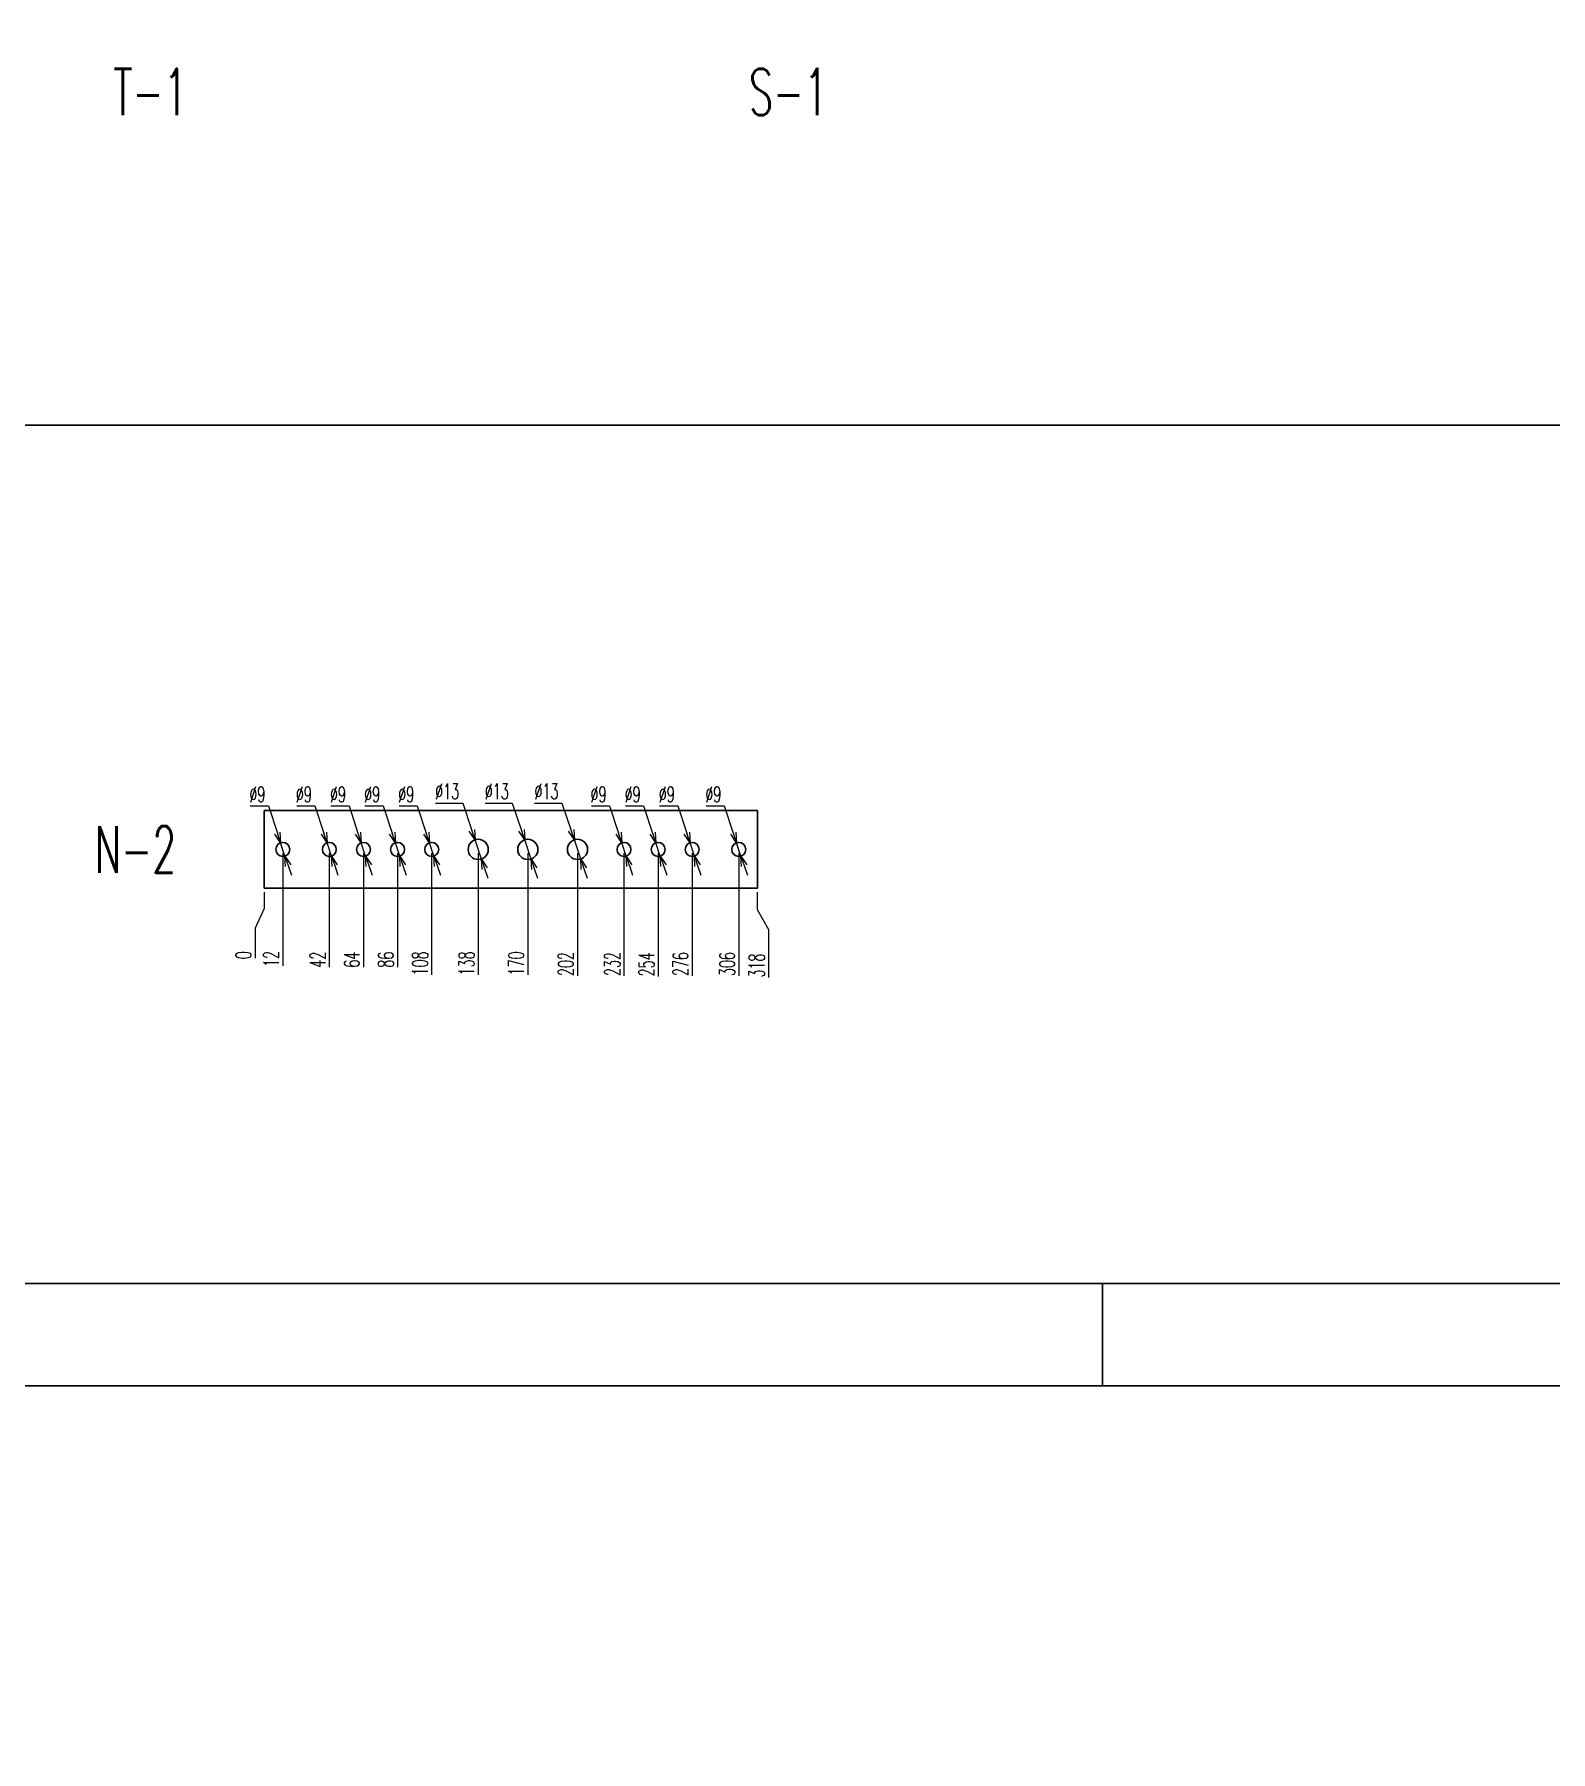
# Model space of a CAD drawing. Header units: millimetres. Extents: x -33730 to 17150, y -76829 to -27437.
# Drawn here: x -6086 to -5109, y -67458 to -66351 of the extents above; entities that cross this region are included whole.
import ezdxf
from ezdxf.enums import TextEntityAlignment as Align

# ---------------------------------------------------------------- set-up
doc = ezdxf.new("R2010")
doc.units = ezdxf.units.MM
doc.header["$LTSCALE"] = 3
doc.layers.add('@.TEXT', color=7, linetype='Continuous')
doc.layers.add('@.VISIBLE', color=7, linetype='Continuous')
doc.styles.add('Ann_w01', font='romans.shx', dxfattribs={"width": 0.6, "bigfont": 'chineset.shx'})
doc.styles.add('Arial', font='arial.ttf')
doc.dimstyles.new('Dim 01_SC05', dxfattribs={"dimscale": 5, "dimtxt": 2, "dimasz": 1.3, "dimexe": 0.5, "dimexo": 0.5, "dimgap": 0.5, "dimtad": 1, "dimtoh": 1, "dimdec": 1, "dimzin": 12, "dimdsep": 46, "dimtxsty": 'Ann_w01', "dimblk": 'OPEN30', "dimcen": 1.5, "dimclrd": 6, "dimclre": 6, "dimclrt": 3, "dimadec": 1, "dimazin": 3, "dimtm": 1e-09, "dimtfac": 1, "dimtdec": 1, "dimtmove": 0, "dimatfit": 3, "dimldrblk": 'OPEN30', "dimfxl": 1, "dimtolj": 1, "dimlwd": 20, "dimlwe": 20, "dimarcsym": 0})

# ---------------------------------------------------------------- blocks, each defined once
blk = doc.blocks.new('KHUNG BAN VE (Made by Tung)')
at = {"layer": '@.VISIBLE', "color": 8}
blk.add_line((75.75, 207), (75.75, 210), dxfattribs=at)
for points in [[(0, 0), (297, 0), (297, 210), (0, 210)], [(3, 3), (294, 3), (294, 207), (3, 207)]]:
    blk.add_lwpolyline(points, close=True, dxfattribs=at)
at = {"layer": '@.TEXT', "color": 1, "style": 'Arial'}
for tag, height, p in [('DESIGNER_NAME', 2, (38, 15.5)), ('PROJECT_CODE', 2, (258.5, 15.5)), ('SCALE', 2, (289, 15.5)), ('APPROVED_NAME', 2, (38, 10.5)), ('CUSTOMER_NAME', 2, (258.5, 10.5)), ('PAGE', 2, (289, 10.5)), ('DRAWING_NAME', 4, (173, 8)), ('TOTAL', 2, (289, 5.5))]:
    blk.add_attdef(tag, text='', height=height, dxfattribs=at).set_placement(p, align=Align.MIDDLE_CENTER)
blk = doc.blocks.new('*D2066')
at = {"layer": '@.VISIBLE', "color": 6, "lineweight": 20, "transparency": 16777216}
for p, q in [((-5938.2, -66904.3), (-5938.2, -66914.8)), ((-5938.2, -66914.8), (-5944.1, -66927.5)), ((-5944.1, -66927.5), (-5944.1, -66947))]:
    blk.add_line(p, q, dxfattribs=at)
at = {"layer": 'Defpoints', "color": 0, "transparency": 16777216}
for p in [(-5938.2, -66876.8), (-5938.2, -66901.8), (-5944.1, -66940.5)]:
    blk.add_point(p, dxfattribs=at)
at = {"layer": '@.VISIBLE', "color": 3, "transparency": 16777216, "insert": (-5951.6, -66945), "char_height": 10, "attachment_point": 5, "rotation": 90, "style": 'Ann_w01'}
blk.add_mtext('\\A1;0', dxfattribs=at)
blk = doc.blocks.new('_Open30')
at = {"color": 0, "linetype": 'ByBlock', "lineweight": -2}
for p, q in [((-1, 0.27), (0, 0)), ((0, 0), (-1, -0.27)), ((0, 0), (-1, 0))]:
    blk.add_line(p, q, dxfattribs=at)
blk = doc.blocks.new('*D2067')
at = {"layer": '@.VISIBLE', "color": 6, "lineweight": 20, "transparency": 16777216}
blk.add_line((-5926.2, -66879.3), (-5926.2, -66951.9), dxfattribs=at)
at = {"layer": 'Defpoints', "color": 0, "transparency": 16777216}
for p in [(-5938.2, -66876.8), (-5926.2, -66876.8), (-5926.2, -66940.5)]:
    blk.add_point(p, dxfattribs=at)
at = {"layer": '@.VISIBLE', "color": 3, "transparency": 16777216, "insert": (-5933.7, -66947.4), "char_height": 10, "attachment_point": 5, "rotation": 90, "style": 'Ann_w01'}
blk.add_mtext('\\A1;12', dxfattribs=at)
blk = doc.blocks.new('*D2068')
at = {"layer": '@.VISIBLE', "color": 6, "lineweight": 20, "transparency": 16777216}
blk.add_line((-5896.2, -66879.3), (-5896.2, -66952.7), dxfattribs=at)
at = {"layer": 'Defpoints', "color": 0, "transparency": 16777216}
for p in [(-5938.2, -66876.8), (-5896.2, -66876.8), (-5896.2, -66940.5)]:
    blk.add_point(p, dxfattribs=at)
at = {"layer": '@.VISIBLE', "color": 3, "transparency": 16777216, "insert": (-5903.7, -66947.9), "char_height": 10, "attachment_point": 5, "rotation": 90, "style": 'Ann_w01'}
blk.add_mtext('\\A1;42', dxfattribs=at)
blk = doc.blocks.new('*D2069')
at = {"layer": '@.VISIBLE', "color": 6, "lineweight": 20, "transparency": 16777216}
blk.add_line((-5874.2, -66879.3), (-5874.2, -66952.7), dxfattribs=at)
at = {"layer": 'Defpoints', "color": 0, "transparency": 16777216}
for p in [(-5938.2, -66876.8), (-5874.2, -66876.8), (-5874.2, -66940.5)]:
    blk.add_point(p, dxfattribs=at)
at = {"layer": '@.VISIBLE', "color": 3, "transparency": 16777216, "insert": (-5881.7, -66947.9), "char_height": 10, "attachment_point": 5, "rotation": 90, "style": 'Ann_w01'}
blk.add_mtext('\\A1;64', dxfattribs=at)
blk = doc.blocks.new('*D2070')
at = {"layer": '@.VISIBLE', "color": 6, "lineweight": 20, "transparency": 16777216}
blk.add_line((-5852.2, -66879.3), (-5852.2, -66952.7), dxfattribs=at)
at = {"layer": 'Defpoints', "color": 0, "transparency": 16777216}
for p in [(-5938.2, -66876.8), (-5852.2, -66876.8), (-5852.2, -66940.5)]:
    blk.add_point(p, dxfattribs=at)
at = {"layer": '@.VISIBLE', "color": 3, "transparency": 16777216, "insert": (-5859.7, -66947.9), "char_height": 10, "attachment_point": 5, "rotation": 90, "style": 'Ann_w01'}
blk.add_mtext('\\A1;86', dxfattribs=at)
blk = doc.blocks.new('*D2071')
at = {"layer": '@.VISIBLE', "color": 6, "lineweight": 20, "transparency": 16777216}
blk.add_line((-5830.2, -66879.3), (-5830.2, -66957.6), dxfattribs=at)
at = {"layer": 'Defpoints', "color": 0, "transparency": 16777216}
for p in [(-5938.2, -66876.8), (-5830.2, -66876.8), (-5830.2, -66940.5)]:
    blk.add_point(p, dxfattribs=at)
at = {"layer": '@.VISIBLE', "color": 3, "transparency": 16777216, "insert": (-5837.7, -66950.3), "char_height": 10, "attachment_point": 5, "rotation": 90, "style": 'Ann_w01'}
blk.add_mtext('\\A1;108', dxfattribs=at)
blk = doc.blocks.new('*D2072')
at = {"layer": '@.VISIBLE', "color": 6, "lineweight": 20, "transparency": 16777216}
blk.add_line((-5800.2, -66879.3), (-5800.2, -66957.6), dxfattribs=at)
at = {"layer": 'Defpoints', "color": 0, "transparency": 16777216}
for p in [(-5938.2, -66876.8), (-5800.2, -66876.8), (-5800.2, -66940.5)]:
    blk.add_point(p, dxfattribs=at)
at = {"layer": '@.VISIBLE', "color": 3, "transparency": 16777216, "insert": (-5807.7, -66950.3), "char_height": 10, "attachment_point": 5, "rotation": 90, "style": 'Ann_w01'}
blk.add_mtext('\\A1;138', dxfattribs=at)
blk = doc.blocks.new('*D2073')
at = {"layer": '@.VISIBLE', "color": 6, "lineweight": 20, "transparency": 16777216}
blk.add_line((-5768.2, -66879.3), (-5768.2, -66957.6), dxfattribs=at)
at = {"layer": 'Defpoints', "color": 0, "transparency": 16777216}
for p in [(-5938.2, -66876.8), (-5768.2, -66876.8), (-5768.2, -66940.5)]:
    blk.add_point(p, dxfattribs=at)
at = {"layer": '@.VISIBLE', "color": 3, "transparency": 16777216, "insert": (-5775.7, -66950.3), "char_height": 10, "attachment_point": 5, "rotation": 90, "style": 'Ann_w01'}
blk.add_mtext('\\A1;170', dxfattribs=at)
blk = doc.blocks.new('*D2074')
at = {"layer": '@.VISIBLE', "color": 6, "lineweight": 20, "transparency": 16777216}
blk.add_line((-5736.2, -66879.3), (-5736.2, -66958.4), dxfattribs=at)
at = {"layer": 'Defpoints', "color": 0, "transparency": 16777216}
for p in [(-5938.2, -66876.8), (-5736.2, -66876.8), (-5736.2, -66940.5)]:
    blk.add_point(p, dxfattribs=at)
at = {"layer": '@.VISIBLE', "color": 3, "transparency": 16777216, "insert": (-5743.7, -66950.7), "char_height": 10, "attachment_point": 5, "rotation": 90, "style": 'Ann_w01'}
blk.add_mtext('\\A1;202', dxfattribs=at)
blk = doc.blocks.new('*D2075')
at = {"layer": '@.VISIBLE', "color": 6, "lineweight": 20, "transparency": 16777216}
blk.add_line((-5706.2, -66879.3), (-5706.2, -66958.4), dxfattribs=at)
at = {"layer": 'Defpoints', "color": 0, "transparency": 16777216}
for p in [(-5938.2, -66876.8), (-5706.2, -66876.8), (-5706.2, -66940.5)]:
    blk.add_point(p, dxfattribs=at)
at = {"layer": '@.VISIBLE', "color": 3, "transparency": 16777216, "insert": (-5713.7, -66950.7), "char_height": 10, "attachment_point": 5, "rotation": 90, "style": 'Ann_w01'}
blk.add_mtext('\\A1;232', dxfattribs=at)
blk = doc.blocks.new('*D2076')
at = {"layer": '@.VISIBLE', "color": 6, "lineweight": 20, "transparency": 16777216}
blk.add_line((-5684.2, -66879.3), (-5684.2, -66958.7), dxfattribs=at)
at = {"layer": 'Defpoints', "color": 0, "transparency": 16777216}
for p in [(-5938.2, -66876.8), (-5684.2, -66876.8), (-5684.2, -66940.5)]:
    blk.add_point(p, dxfattribs=at)
at = {"layer": '@.VISIBLE', "color": 3, "transparency": 16777216, "insert": (-5691.7, -66950.9), "char_height": 10, "attachment_point": 5, "rotation": 90, "style": 'Ann_w01'}
blk.add_mtext('\\A1;254', dxfattribs=at)
blk = doc.blocks.new('*D2077')
at = {"layer": '@.VISIBLE', "color": 6, "lineweight": 20, "transparency": 16777216}
blk.add_line((-5662.2, -66879.3), (-5662.2, -66958.4), dxfattribs=at)
at = {"layer": 'Defpoints', "color": 0, "transparency": 16777216}
for p in [(-5938.2, -66876.8), (-5662.2, -66876.8), (-5662.2, -66940.5)]:
    blk.add_point(p, dxfattribs=at)
at = {"layer": '@.VISIBLE', "color": 3, "transparency": 16777216, "insert": (-5669.7, -66950.7), "char_height": 10, "attachment_point": 5, "rotation": 90, "style": 'Ann_w01'}
blk.add_mtext('\\A1;276', dxfattribs=at)
blk = doc.blocks.new('*D2078')
at = {"layer": '@.VISIBLE', "color": 6, "lineweight": 20, "transparency": 16777216}
blk.add_line((-5632.2, -66879.3), (-5632.2, -66958.4), dxfattribs=at)
at = {"layer": 'Defpoints', "color": 0, "transparency": 16777216}
for p in [(-5938.2, -66876.8), (-5632.2, -66876.8), (-5632.2, -66940.5)]:
    blk.add_point(p, dxfattribs=at)
at = {"layer": '@.VISIBLE', "color": 3, "transparency": 16777216, "insert": (-5639.7, -66950.7), "char_height": 10, "attachment_point": 5, "rotation": 90, "style": 'Ann_w01'}
blk.add_mtext('\\A1;306', dxfattribs=at)
blk = doc.blocks.new('*D2079')
at = {"layer": '@.VISIBLE', "color": 6, "lineweight": 20, "transparency": 16777216}
for p, q in [((-5620.2, -66904.3), (-5620.2, -66915.5)), ((-5620.2, -66915.5), (-5613.1, -66928.5)), ((-5613.1, -66928.5), (-5613.1, -66959.4))]:
    blk.add_line(p, q, dxfattribs=at)
at = {"layer": 'Defpoints', "color": 0, "transparency": 16777216}
for p in [(-5938.2, -66876.8), (-5620.2, -66901.8), (-5613.1, -66941.5)]:
    blk.add_point(p, dxfattribs=at)
at = {"layer": '@.VISIBLE', "color": 3, "transparency": 16777216, "insert": (-5620.6, -66951.7), "char_height": 10, "attachment_point": 5, "rotation": 90, "style": 'Ann_w01'}
blk.add_mtext('\\A1;318', dxfattribs=at)
blk = doc.blocks.new('*D2080')
at = {"layer": '@.VISIBLE', "color": 6, "lineweight": 20, "transparency": 16777216}
for p, q in [((-5683.2, -66848.8), (-5671.5, -66848.8)), ((-5671.5, -66848.8), (-5665.7, -66866.4)), ((-5660.8, -66881.1), (-5663.6, -66872.5)), ((-5658.7, -66887.2), (-5656.6, -66893.4))]:
    blk.add_line(p, q, dxfattribs=at)
at = {"layer": 'Defpoints', "color": 0, "transparency": 16777216}
for p in [(-5663.6, -66872.5), (-5660.8, -66881.1)]:
    blk.add_point(p, dxfattribs=at)
at = {"layer": '@.VISIBLE', "color": 6, "lineweight": 20, "transparency": 16777216, "xscale": 6.5, "yscale": 6.5, "zscale": 6.5}
for p, rotation in [((-5663.6, -66872.5), 288.495996525214), ((-5660.8, -66881.1), 108.495996525214)]:
    blk.add_blockref('_Open30', p, dxfattribs=dict(at, rotation=rotation))
at = {"layer": '@.VISIBLE', "color": 3, "transparency": 16777216, "insert": (-5678.6, -66841.3), "char_height": 10, "attachment_point": 5, "style": 'Ann_w01'}
blk.add_mtext('\\A1;∅9', dxfattribs=at)
blk = doc.blocks.new('*D2081')
at = {"layer": '@.VISIBLE', "color": 6, "lineweight": 20, "transparency": 16777216}
for p, q in [((-5705.2, -66848.8), (-5693.5, -66848.8)), ((-5693.5, -66848.8), (-5687.7, -66866.4)), ((-5682.8, -66881.1), (-5685.6, -66872.5)), ((-5680.7, -66887.2), (-5678.6, -66893.4))]:
    blk.add_line(p, q, dxfattribs=at)
at = {"layer": 'Defpoints', "color": 0, "transparency": 16777216}
for p in [(-5685.6, -66872.5), (-5682.8, -66881.1)]:
    blk.add_point(p, dxfattribs=at)
at = {"layer": '@.VISIBLE', "color": 6, "lineweight": 20, "transparency": 16777216, "xscale": 6.5, "yscale": 6.5, "zscale": 6.5}
for p, rotation in [((-5685.6, -66872.5), 288.4959965253093), ((-5682.8, -66881.1), 108.4959965253093)]:
    blk.add_blockref('_Open30', p, dxfattribs=dict(at, rotation=rotation))
at = {"layer": '@.VISIBLE', "color": 3, "transparency": 16777216, "insert": (-5700.6, -66841.3), "char_height": 10, "attachment_point": 5, "style": 'Ann_w01'}
blk.add_mtext('\\A1;∅9', dxfattribs=at)
blk = doc.blocks.new('*D2082')
at = {"layer": '@.VISIBLE', "color": 6, "lineweight": 20, "transparency": 16777216}
for p, q in [((-5727.2, -66848.8), (-5715.5, -66848.8)), ((-5715.5, -66848.8), (-5709.7, -66866.4)), ((-5704.8, -66881.1), (-5707.6, -66872.5)), ((-5702.7, -66887.2), (-5700.6, -66893.4))]:
    blk.add_line(p, q, dxfattribs=at)
at = {"layer": 'Defpoints', "color": 0, "transparency": 16777216}
for p in [(-5707.6, -66872.5), (-5704.8, -66881.1)]:
    blk.add_point(p, dxfattribs=at)
at = {"layer": '@.VISIBLE', "color": 6, "lineweight": 20, "transparency": 16777216, "xscale": 6.5, "yscale": 6.5, "zscale": 6.5}
for p, rotation in [((-5707.6, -66872.5), 288.4959965251552), ((-5704.8, -66881.1), 108.4959965251552)]:
    blk.add_blockref('_Open30', p, dxfattribs=dict(at, rotation=rotation))
at = {"layer": '@.VISIBLE', "color": 3, "transparency": 16777216, "insert": (-5722.6, -66841.3), "char_height": 10, "attachment_point": 5, "style": 'Ann_w01'}
blk.add_mtext('\\A1;∅9', dxfattribs=at)
blk = doc.blocks.new('*D2083')
at = {"layer": '@.VISIBLE', "color": 6, "lineweight": 20, "transparency": 16777216}
for p, q in [((-5851.2, -66848.8), (-5839.5, -66848.8)), ((-5839.5, -66848.8), (-5833.7, -66866.4)), ((-5828.8, -66881.1), (-5831.6, -66872.5)), ((-5826.7, -66887.2), (-5824.6, -66893.4))]:
    blk.add_line(p, q, dxfattribs=at)
at = {"layer": 'Defpoints', "color": 0, "transparency": 16777216}
for p in [(-5831.6, -66872.5), (-5828.8, -66881.1)]:
    blk.add_point(p, dxfattribs=at)
at = {"layer": '@.VISIBLE', "color": 6, "lineweight": 20, "transparency": 16777216, "xscale": 6.5, "yscale": 6.5, "zscale": 6.5}
for p, rotation in [((-5831.6, -66872.5), 288.4959965251992), ((-5828.8, -66881.1), 108.4959965251992)]:
    blk.add_blockref('_Open30', p, dxfattribs=dict(at, rotation=rotation))
at = {"layer": '@.VISIBLE', "color": 3, "transparency": 16777216, "insert": (-5846.6, -66841.3), "char_height": 10, "attachment_point": 5, "style": 'Ann_w01'}
blk.add_mtext('\\A1;∅9', dxfattribs=at)
blk = doc.blocks.new('*D2084')
at = {"layer": '@.VISIBLE', "color": 6, "lineweight": 20, "transparency": 16777216}
for p, q in [((-5873.2, -66848.8), (-5861.5, -66848.8)), ((-5861.5, -66848.8), (-5855.7, -66866.4)), ((-5850.8, -66881.1), (-5853.6, -66872.5)), ((-5848.7, -66887.2), (-5846.6, -66893.4))]:
    blk.add_line(p, q, dxfattribs=at)
at = {"layer": 'Defpoints', "color": 0, "transparency": 16777216}
for p in [(-5853.6, -66872.5), (-5850.8, -66881.1)]:
    blk.add_point(p, dxfattribs=at)
at = {"layer": '@.VISIBLE', "color": 6, "lineweight": 20, "transparency": 16777216, "xscale": 6.5, "yscale": 6.5, "zscale": 6.5}
for p, rotation in [((-5853.6, -66872.5), 288.495996525214), ((-5850.8, -66881.1), 108.495996525214)]:
    blk.add_blockref('_Open30', p, dxfattribs=dict(at, rotation=rotation))
at = {"layer": '@.VISIBLE', "color": 3, "transparency": 16777216, "insert": (-5868.6, -66841.3), "char_height": 10, "attachment_point": 5, "style": 'Ann_w01'}
blk.add_mtext('\\A1;∅9', dxfattribs=at)
blk = doc.blocks.new('*D2085')
at = {"layer": '@.VISIBLE', "color": 6, "lineweight": 20, "transparency": 16777216}
for p, q in [((-5895.2, -66848.8), (-5883.5, -66848.8)), ((-5883.5, -66848.8), (-5877.7, -66866.4)), ((-5872.8, -66881.1), (-5875.6, -66872.5)), ((-5870.7, -66887.2), (-5868.6, -66893.4))]:
    blk.add_line(p, q, dxfattribs=at)
at = {"layer": 'Defpoints', "color": 0, "transparency": 16777216}
for p in [(-5875.6, -66872.5), (-5872.8, -66881.1)]:
    blk.add_point(p, dxfattribs=at)
at = {"layer": '@.VISIBLE', "color": 6, "lineweight": 20, "transparency": 16777216, "xscale": 6.5, "yscale": 6.5, "zscale": 6.5}
for p, rotation in [((-5875.6, -66872.5), 288.4959965252579), ((-5872.8, -66881.1), 108.4959965252579)]:
    blk.add_blockref('_Open30', p, dxfattribs=dict(at, rotation=rotation))
at = {"layer": '@.VISIBLE', "color": 3, "transparency": 16777216, "insert": (-5890.6, -66841.3), "char_height": 10, "attachment_point": 5, "style": 'Ann_w01'}
blk.add_mtext('\\A1;∅9', dxfattribs=at)
blk = doc.blocks.new('*D2086')
at = {"layer": '@.VISIBLE', "color": 6, "lineweight": 20, "transparency": 16777216}
for p, q in [((-5917.2, -66848.8), (-5905.5, -66848.8)), ((-5905.5, -66848.8), (-5899.7, -66866.4)), ((-5894.8, -66881.1), (-5897.6, -66872.5)), ((-5892.7, -66887.2), (-5890.6, -66893.4))]:
    blk.add_line(p, q, dxfattribs=at)
at = {"layer": 'Defpoints', "color": 0, "transparency": 16777216}
for p in [(-5897.6, -66872.5), (-5894.8, -66881.1)]:
    blk.add_point(p, dxfattribs=at)
at = {"layer": '@.VISIBLE', "color": 6, "lineweight": 20, "transparency": 16777216, "xscale": 6.5, "yscale": 6.5, "zscale": 6.5}
for p, rotation in [((-5897.6, -66872.5), 288.495996525214), ((-5894.8, -66881.1), 108.495996525214)]:
    blk.add_blockref('_Open30', p, dxfattribs=dict(at, rotation=rotation))
at = {"layer": '@.VISIBLE', "color": 3, "transparency": 16777216, "insert": (-5912.6, -66841.3), "char_height": 10, "attachment_point": 5, "style": 'Ann_w01'}
blk.add_mtext('\\A1;∅9', dxfattribs=at)
blk = doc.blocks.new('*D2087')
at = {"layer": '@.VISIBLE', "color": 6, "lineweight": 20, "transparency": 16777216}
for p, q in [((-5653.2, -66848.8), (-5641.5, -66848.8)), ((-5641.5, -66848.8), (-5635.7, -66866.4)), ((-5630.8, -66881.1), (-5633.6, -66872.5)), ((-5628.7, -66887.2), (-5626.6, -66893.4))]:
    blk.add_line(p, q, dxfattribs=at)
at = {"layer": 'Defpoints', "color": 0, "transparency": 16777216}
for p in [(-5633.6, -66872.5), (-5630.8, -66881.1)]:
    blk.add_point(p, dxfattribs=at)
at = {"layer": '@.VISIBLE', "color": 6, "lineweight": 20, "transparency": 16777216, "xscale": 6.5, "yscale": 6.5, "zscale": 6.5}
for p, rotation in [((-5633.6, -66872.5), 288.4959965252431), ((-5630.8, -66881.1), 108.4959965252431)]:
    blk.add_blockref('_Open30', p, dxfattribs=dict(at, rotation=rotation))
at = {"layer": '@.VISIBLE', "color": 3, "transparency": 16777216, "insert": (-5648.6, -66841.3), "char_height": 10, "attachment_point": 5, "style": 'Ann_w01'}
blk.add_mtext('\\A1;∅9', dxfattribs=at)
blk = doc.blocks.new('*D2088')
at = {"layer": '@.VISIBLE', "color": 6, "lineweight": 20, "transparency": 16777216}
for p, q in [((-5763.8, -66846.9), (-5746.2, -66846.9)), ((-5746.2, -66846.9), (-5740.3, -66864.5)), ((-5734.1, -66883), (-5738.2, -66870.6)), ((-5732.1, -66889.1), (-5730, -66895.3))]:
    blk.add_line(p, q, dxfattribs=at)
at = {"layer": 'Defpoints', "color": 0, "transparency": 16777216}
for p in [(-5738.2, -66870.6), (-5734.1, -66883)]:
    blk.add_point(p, dxfattribs=at)
at = {"layer": '@.VISIBLE', "color": 6, "lineweight": 20, "transparency": 16777216, "xscale": 6.5, "yscale": 6.5, "zscale": 6.5}
for p, rotation in [((-5738.2, -66870.6), 288.495996525227), ((-5734.1, -66883), 108.495996525227)]:
    blk.add_blockref('_Open30', p, dxfattribs=dict(at, rotation=rotation))
at = {"layer": '@.VISIBLE', "color": 3, "transparency": 16777216, "insert": (-5756.2, -66839.4), "char_height": 10, "attachment_point": 5, "style": 'Ann_w01'}
blk.add_mtext('\\A1;∅13', dxfattribs=at)
blk = doc.blocks.new('*D2089')
at = {"layer": '@.VISIBLE', "color": 6, "lineweight": 20, "transparency": 16777216}
for p, q in [((-5795.8, -66846.9), (-5778.2, -66846.9)), ((-5778.2, -66846.9), (-5772.3, -66864.5)), ((-5766.1, -66883), (-5770.2, -66870.6)), ((-5764.1, -66889.1), (-5762, -66895.3))]:
    blk.add_line(p, q, dxfattribs=at)
at = {"layer": 'Defpoints', "color": 0, "transparency": 16777216}
for p in [(-5770.2, -66870.6), (-5766.1, -66883)]:
    blk.add_point(p, dxfattribs=at)
at = {"layer": '@.VISIBLE', "color": 6, "lineweight": 20, "transparency": 16777216, "xscale": 6.5, "yscale": 6.5, "zscale": 6.5}
for p, rotation in [((-5770.2, -66870.6), 288.4959965252726), ((-5766.1, -66883), 108.4959965252726)]:
    blk.add_blockref('_Open30', p, dxfattribs=dict(at, rotation=rotation))
at = {"layer": '@.VISIBLE', "color": 3, "transparency": 16777216, "insert": (-5788.2, -66839.4), "char_height": 10, "attachment_point": 5, "style": 'Ann_w01'}
blk.add_mtext('\\A1;∅13', dxfattribs=at)
blk = doc.blocks.new('*D2090')
at = {"layer": '@.VISIBLE', "color": 6, "lineweight": 20, "transparency": 16777216}
for p, q in [((-5827.8, -66846.9), (-5810.2, -66846.9)), ((-5810.2, -66846.9), (-5804.3, -66864.5)), ((-5798.1, -66883), (-5802.2, -66870.6)), ((-5796.1, -66889.1), (-5794, -66895.3))]:
    blk.add_line(p, q, dxfattribs=at)
at = {"layer": 'Defpoints', "color": 0, "transparency": 16777216}
for p in [(-5802.2, -66870.6), (-5798.1, -66883)]:
    blk.add_point(p, dxfattribs=at)
at = {"layer": '@.VISIBLE', "color": 6, "lineweight": 20, "transparency": 16777216, "xscale": 6.5, "yscale": 6.5, "zscale": 6.5}
for p, rotation in [((-5802.2, -66870.6), 288.4959965251711), ((-5798.1, -66883), 108.4959965251711)]:
    blk.add_blockref('_Open30', p, dxfattribs=dict(at, rotation=rotation))
at = {"layer": '@.VISIBLE', "color": 3, "transparency": 16777216, "insert": (-5820.2, -66839.4), "char_height": 10, "attachment_point": 5, "style": 'Ann_w01'}
blk.add_mtext('\\A1;∅13', dxfattribs=at)
blk = doc.blocks.new('*D2091')
at = {"layer": '@.VISIBLE', "color": 6, "lineweight": 20, "transparency": 16777216}
for p, q in [((-5947.2, -66848.8), (-5935.5, -66848.8)), ((-5935.5, -66848.8), (-5929.7, -66866.4)), ((-5924.8, -66881.1), (-5927.6, -66872.5)), ((-5922.7, -66887.2), (-5920.6, -66893.4))]:
    blk.add_line(p, q, dxfattribs=at)
at = {"layer": 'Defpoints', "color": 0, "transparency": 16777216}
for p in [(-5927.6, -66872.5), (-5924.8, -66881.1)]:
    blk.add_point(p, dxfattribs=at)
at = {"layer": '@.VISIBLE', "color": 6, "lineweight": 20, "transparency": 16777216, "xscale": 6.5, "yscale": 6.5, "zscale": 6.5}
for p, rotation in [((-5927.6, -66872.5), 288.4959965252289), ((-5924.8, -66881.1), 108.4959965252289)]:
    blk.add_blockref('_Open30', p, dxfattribs=dict(at, rotation=rotation))
at = {"layer": '@.VISIBLE', "color": 3, "transparency": 16777216, "insert": (-5942.6, -66841.3), "char_height": 10, "attachment_point": 5, "style": 'Ann_w01'}
blk.add_mtext('\\A1;∅9', dxfattribs=at)
blk = doc.blocks.new('*D2092')
at = {"layer": '@.VISIBLE', "color": 6, "lineweight": 20, "transparency": 16777216}
for p, q in [((-5947.2, -66848.8), (-5935.5, -66848.8)), ((-5935.5, -66848.8), (-5929.7, -66866.4)), ((-5924.8, -66881.1), (-5927.6, -66872.5)), ((-5922.7, -66887.2), (-5920.6, -66893.4))]:
    blk.add_line(p, q, dxfattribs=at)
at = {"layer": 'Defpoints', "color": 0, "transparency": 16777216}
for p in [(-5927.6, -66872.5), (-5924.8, -66881.1)]:
    blk.add_point(p, dxfattribs=at)
at = {"layer": '@.VISIBLE', "color": 6, "lineweight": 20, "transparency": 16777216, "xscale": 6.5, "yscale": 6.5, "zscale": 6.5}
for p, rotation in [((-5927.6, -66872.5), 288.4959965252289), ((-5924.8, -66881.1), 108.4959965252289)]:
    blk.add_blockref('_Open30', p, dxfattribs=dict(at, rotation=rotation))
at = {"layer": '@.VISIBLE', "color": 3, "transparency": 16777216, "insert": (-5942.6, -66841.3), "char_height": 10, "attachment_point": 5, "style": 'Ann_w01'}
blk.add_mtext('\\A1;∅9', dxfattribs=at)

msp = doc.modelspace()

# ---------------------------------------------------------------- linework, layer by layer
at = {"layer": '@.VISIBLE'}
msp.add_line((-7064.18, -66603.41), (-3181.97, -66603.41), dxfattribs=at)
for points in [[(-7064.18, -63359.43), (-3181.97, -63359.43), (-3181.97, -67156.64), (-7064.18, -67156.64)], [(-5938.18, -66901.8), (-5620.18, -66901.8), (-5620.18, -66851.8), (-5938.18, -66851.8)]]:
    msp.add_lwpolyline(points, close=True, dxfattribs=at)
for centre, radius in [((-5926.18, -66876.8), 4.5), ((-5926.18, -66876.8), 4.5), ((-5896.18, -66876.8), 4.5), ((-5874.18, -66876.8), 4.5), ((-5852.18, -66876.8), 4.5), ((-5830.18, -66876.8), 4.5), ((-5800.18, -66876.8), 6.5), ((-5768.18, -66876.8), 6.5), ((-5736.18, -66876.8), 6.5), ((-5706.18, -66876.8), 4.5), ((-5684.18, -66876.8), 4.5), ((-5662.18, -66876.8), 4.5), ((-5632.18, -66876.8), 4.5)]:
    msp.add_circle(centre, radius, dxfattribs=at)

# ---------------------------------------------------------------- block references
at = {"layer": '@.VISIBLE', "xscale": 22, "yscale": 22, "zscale": 22}
msp.add_blockref('KHUNG BAN VE (Made by Tung)', (-7064.18, -71776.64), dxfattribs=at)

# ---------------------------------------------------------------- texts
at = {"style": 'Ann_w01', "width": 0.6}
for s, p in [('T-1', (-6011.51, -66388.55)), ('S-1', (-5600.09, -66388.55)), ('N-2', (-6021.18, -66876.8))]:
    msp.add_text(s, height=30, dxfattribs=at).set_placement(p, align=Align.MIDDLE_CENTER)

# ---------------------------------------------------------------- dimensions: what is measured, and where the dimension line sits
at = {"layer": '@.VISIBLE'}
for p1, p2, picture, middle in [((-5924.76, -66881.07), (-5927.61, -66872.53), '*D2091', (-5942.61, -66848.83)), ((-5924.76, -66881.07), (-5927.61, -66872.53), '*D2092', (-5942.61, -66848.83)), ((-5894.76, -66881.07), (-5897.61, -66872.53), '*D2086', (-5912.61, -66848.83)), ((-5872.76, -66881.07), (-5875.61, -66872.53), '*D2085', (-5890.61, -66848.83)), ((-5850.76, -66881.07), (-5853.61, -66872.53), '*D2084', (-5868.61, -66848.83)), ((-5828.76, -66881.07), (-5831.61, -66872.53), '*D2083', (-5846.61, -66848.83)), ((-5798.12, -66882.97), (-5802.25, -66870.64), '*D2090', (-5820.25, -66846.93)), ((-5766.12, -66882.97), (-5770.25, -66870.64), '*D2089', (-5788.25, -66846.93)), ((-5734.12, -66882.97), (-5738.25, -66870.64), '*D2088', (-5756.25, -66846.93)), ((-5704.76, -66881.07), (-5707.61, -66872.53), '*D2082', (-5722.61, -66848.83)), ((-5682.76, -66881.07), (-5685.61, -66872.53), '*D2081', (-5700.61, -66848.83)), ((-5660.76, -66881.07), (-5663.61, -66872.53), '*D2080', (-5678.61, -66848.83)), ((-5630.76, -66881.07), (-5633.61, -66872.53), '*D2087', (-5648.61, -66848.83))]:
    dim = msp.add_diameter_dim_2p(p1=p1, p2=p2, dimstyle='Dim 01_SC05', dxfattribs=at)
    dim.commit()
    dim.dimension.update_dxf_attribs({"geometry": picture, "text_midpoint": middle, "dimtype": 163})
for feature_location, offset, origin, picture, middle in [((-5938.18347778, -66901.8020042), (-5.88873659, -38.69329032), (-5938.18347778, -66876.8020042), '*D2066', (-5951.57221437, -66944.99529452)), ((-5926.18, -66876.8), (0, -63.69), (-5938.18, -66876.8), '*D2067', (-5933.68, -66947.42)), ((-5896.18, -66876.8), (0, -63.69), (-5938.18, -66876.8), '*D2068', (-5903.68, -66947.85)), ((-5874.18, -66876.8), (0, -63.69), (-5938.18, -66876.8), '*D2069', (-5881.68, -66947.85)), ((-5852.18, -66876.8), (0, -63.69), (-5938.18, -66876.8), '*D2070', (-5859.68, -66947.85)), ((-5830.18, -66876.8), (0, -63.69), (-5938.18, -66876.8), '*D2071', (-5837.68, -66950.28)), ((-5800.18, -66876.8), (0, -63.69), (-5938.18, -66876.8), '*D2072', (-5807.68, -66950.28)), ((-5768.18, -66876.8), (0, -63.69), (-5938.18, -66876.8), '*D2073', (-5775.68, -66950.28)), ((-5736.18, -66876.8), (0, -63.69), (-5938.18, -66876.8), '*D2074', (-5743.68, -66950.71)), ((-5706.18, -66876.8), (0, -63.69), (-5938.18, -66876.8), '*D2075', (-5713.68, -66950.71)), ((-5684.18, -66876.8), (0, -63.69), (-5938.18, -66876.8), '*D2076', (-5691.68, -66950.85)), ((-5662.18, -66876.8), (0, -63.69), (-5938.18, -66876.8), '*D2077', (-5669.68, -66950.71)), ((-5632.18, -66876.8), (0, -63.69), (-5938.18, -66876.8), '*D2078', (-5639.68, -66950.71)), ((-5620.18, -66901.8), (7.06, -39.69), (-5938.18, -66876.8), '*D2079', (-5620.62, -66951.71))]:
    dim = msp.add_ordinate_dim(feature_location=feature_location, offset=offset, dtype=1, origin=origin, dimstyle='Dim 01_SC05', dxfattribs=at)
    dim.commit()
    dim.dimension.update_dxf_attribs({"geometry": picture, "text_midpoint": middle})

doc.saveas('drawing.dxf')
